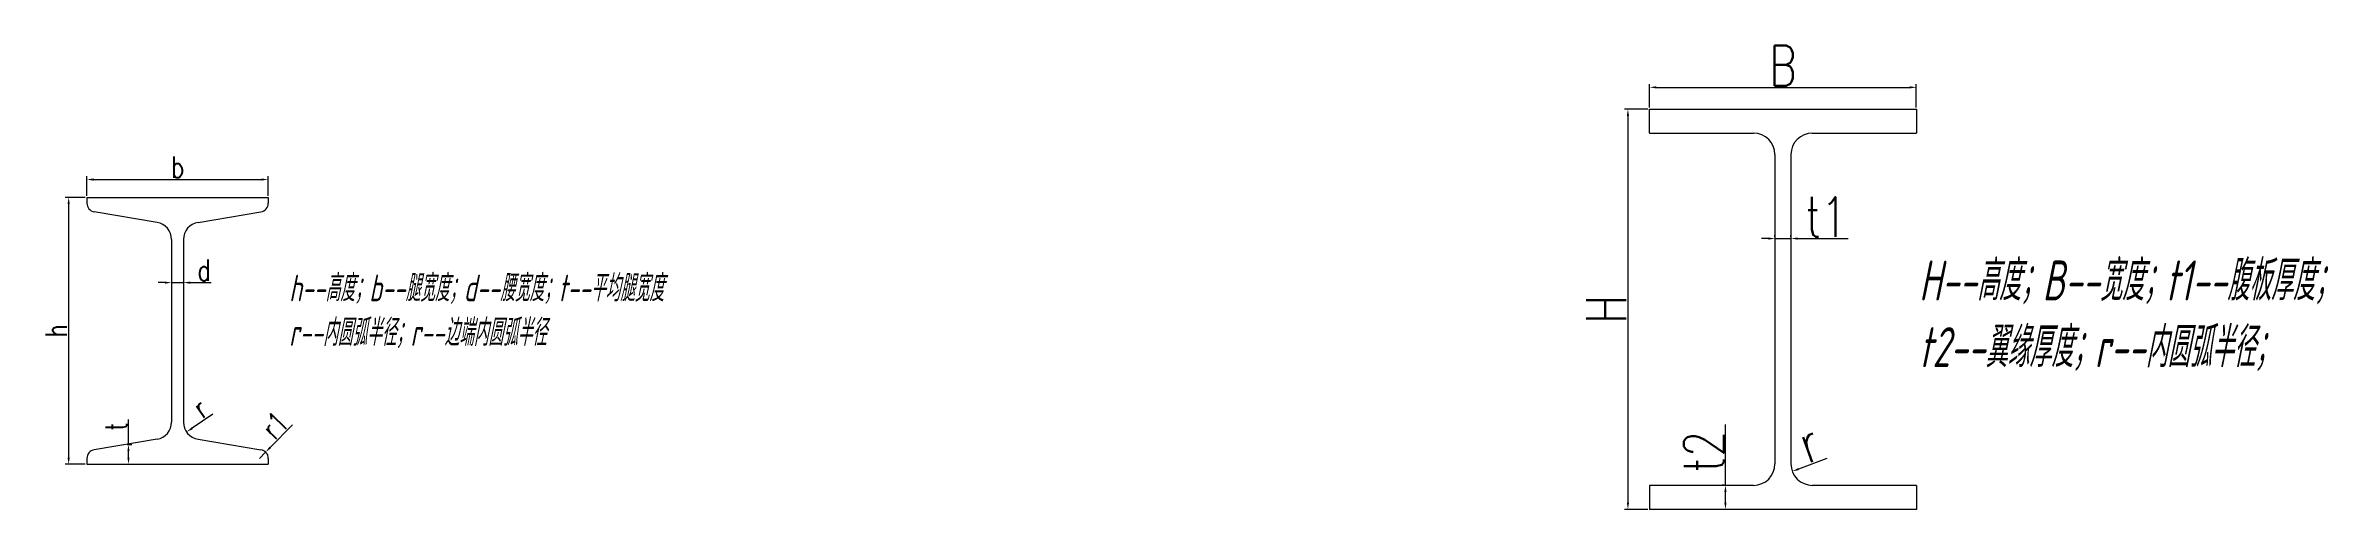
# Model space of a CAD drawing. Header units: millimetres. Extents: x 3721 to 5650, y -765 to -577.
# Drawn here: x 4794 to 5650, y -751 to -577 of the extents above; entities that cross this region are included whole.
import ezdxf

# ---------------------------------------------------------------- set-up
doc = ezdxf.new("R2010")
doc.units = ezdxf.units.MM
doc.layers.add('0 @ 1', color=7, linetype='Continuous')
doc.styles.add('型号文字', font='gbeitc.shx', dxfattribs={"width": 0.76, "height": 10, "bigfont": 'gbcbig.shx'})
doc.styles.add('标注3', font='txt.shx', dxfattribs={"width": 0.76, "height": 3})
doc.dimstyles.new('怡合达3', dxfattribs={"dimtxt": 3, "dimasz": 2.5, "dimexe": 1.25, "dimexo": 0.625, "dimtad": 1, "dimtxsty": '标注3', "dimcen": 2.5, "dimclrd": 3, "dimclre": 3, "dimclrt": 3, "dimadec": 0, "dimazin": 0, "dimtfac": 1, "dimtmove": 0, "dimatfit": 3, "dimfxl": 0, "dimarcsym": 0})

# ---------------------------------------------------------------- blocks, each defined once
blk = doc.blocks.new('*D172')
at = {"color": 3, "lineweight": -2}
for p, q in [((4808.54, -633.72), (4801.09, -633.72)), ((4802.34, -636.22), (4802.34, -731.22)), ((4808.54, -733.72), (4801.09, -733.72))]:
    blk.add_line(p, q, dxfattribs=at)
at = {"color": 3}
for points in [[(4801.92, -636.22), (4802.76, -636.22), (4802.34, -633.72)], [(4801.92, -731.22), (4802.76, -731.22), (4802.34, -733.72)]]:
    blk.add_solid(points, dxfattribs=at)
at = {"layer": 'Defpoints', "color": 0}
for p in [(4809.16, -633.72), (4802.34, -733.72), (4809.16, -733.72)]:
    blk.add_point(p, dxfattribs=at)
at = {"color": 3, "insert": (4797.71, -683.72), "char_height": 3, "attachment_point": 5, "rotation": 90, "style": '标注3'}
blk.add_mtext('{\\Ftxt,bigfont|c134;\\H2.6667x;h}', dxfattribs=at)
blk = doc.blocks.new('*D173')
at = {"color": 3, "lineweight": -2}
for p, q in [((4809.16, -633.09), (4809.16, -625.76)), ((4811.66, -627.01), (4874.66, -627.01)), ((4877.16, -633.09), (4877.16, -625.76))]:
    blk.add_line(p, q, dxfattribs=at)
at = {"color": 3}
for points in [[(4811.66, -626.59), (4811.66, -627.43), (4809.16, -627.01)], [(4874.66, -626.59), (4874.66, -627.43), (4877.16, -627.01)]]:
    blk.add_solid(points, dxfattribs=at)
at = {"layer": 'Defpoints', "color": 0}
for p in [(4877.16, -627.01), (4809.16, -633.72), (4877.16, -633.72)]:
    blk.add_point(p, dxfattribs=at)
at = {"color": 3, "insert": (4843.16, -622.38), "char_height": 3, "attachment_point": 5, "style": '标注3'}
blk.add_mtext('{\\Ftxt,bigfont|c134;\\H2.6667x;b}', dxfattribs=at)
blk = doc.blocks.new('*D174')
at = {"color": 3, "lineweight": -2}
for p, q in [((4838.41, -665.66), (4835.91, -665.66)), ((4840.91, -664.99), (4840.91, -666.91)), ((4840.91, -665.66), (4845.41, -665.66)), ((4845.41, -664.99), (4845.41, -666.91)), ((4847.91, -665.66), (4855.72, -665.66))]:
    blk.add_line(p, q, dxfattribs=at)
at = {"color": 3}
for points in [[(4838.41, -665.25), (4838.41, -666.08), (4840.91, -665.66)], [(4847.91, -665.25), (4847.91, -666.08), (4845.41, -665.66)]]:
    blk.add_solid(points, dxfattribs=at)
at = {"layer": 'Defpoints', "color": 0}
for p in [(4840.91, -664.36), (4845.41, -664.36), (4845.41, -665.66)]:
    blk.add_point(p, dxfattribs=at)
at = {"color": 3, "insert": (4853.07, -661.04), "char_height": 3, "attachment_point": 5, "style": '标注3'}
blk.add_mtext('{\\Ftxt,bigfont|c134;\\H2.6667x;d}', dxfattribs=at)
blk = doc.blocks.new('*D175')
at = {"color": 3, "lineweight": -2}
blk.add_line((4856.35, -714.91), (4848.62, -720.24), dxfattribs=at)
at = {"color": 3}
blk.add_solid([(4848.38, -719.89), (4848.86, -720.58), (4846.56, -721.66)], dxfattribs=at)
at = {"layer": 'Defpoints', "color": 0}
for p in [(4851.91, -717.97), (4846.56, -721.66)]:
    blk.add_point(p, dxfattribs=at)
at = {"color": 3, "insert": (4851.54, -712.61), "char_height": 3, "attachment_point": 5, "rotation": 34.57788, "style": '标注3'}
blk.add_mtext('{\\Ftxt,bigfont|c134;\\H2.6667x;r}', dxfattribs=at)
blk = doc.blocks.new('*D176')
at = {"color": 3, "lineweight": -2}
for p, q in [((4886.24, -718.96), (4877.93, -727.42)), ((4873.86, -731.56), (4876.18, -729.21))]:
    blk.add_line(p, q, dxfattribs=at)
at = {"color": 3}
blk.add_solid([(4877.63, -727.13), (4878.23, -727.71), (4876.18, -729.21)], dxfattribs=at)
at = {"layer": 'Defpoints', "color": 0}
for p in [(4873.86, -731.56), (4876.18, -729.21)]:
    blk.add_point(p, dxfattribs=at)
at = {"color": 3, "insert": (4879.66, -719.06), "char_height": 3, "attachment_point": 5, "rotation": 45.52001, "style": '标注3'}
blk.add_mtext('{\\Ftxt,bigfont|c134;\\H2.6667x;r1}', dxfattribs=at)
blk = doc.blocks.new('*D177')
at = {"color": 3, "lineweight": -2}
for p, q in [((4824.76, -726.34), (4824.76, -716.96)), ((4824.33, -726.34), (4826.01, -726.34)), ((4824.76, -731.22), (4824.76, -728.84)), ((4825.13, -733.72), (4826.01, -733.72))]:
    blk.add_line(p, q, dxfattribs=at)
at = {"color": 3}
for points in [[(4824.34, -728.84), (4825.18, -728.84), (4824.76, -726.34)], [(4824.34, -731.22), (4825.18, -731.22), (4824.76, -733.72)]]:
    blk.add_solid(points, dxfattribs=at)
at = {"layer": 'Defpoints', "color": 0}
for p in [(4823.7, -726.34), (4824.51, -733.72), (4824.76, -733.72)]:
    blk.add_point(p, dxfattribs=at)
at = {"color": 3, "insert": (4820.14, -719.61), "char_height": 3, "attachment_point": 5, "rotation": 90, "style": '标注3'}
blk.add_mtext('{\\Ftxt,bigfont|c134;\\H2.6667x;t}', dxfattribs=at)
blk = doc.blocks.new('*D186')
at = {"color": 3, "lineweight": -2}
for p, q in [((5394.45, -600.65), (5385.69, -600.65)), ((5386.94, -603.15), (5386.94, -748.15)), ((5394.45, -750.65), (5385.69, -750.65))]:
    blk.add_line(p, q, dxfattribs=at)
at = {"color": 3}
for points in [[(5386.53, -603.15), (5387.36, -603.15), (5386.94, -600.65)], [(5386.53, -748.15), (5387.36, -748.15), (5386.94, -750.65)]]:
    blk.add_solid(points, dxfattribs=at)
at = {"layer": 'Defpoints', "color": 0}
for p in [(5395.07, -600.65), (5386.94, -750.65), (5395.07, -750.65)]:
    blk.add_point(p, dxfattribs=at)
at = {"color": 3, "insert": (5378.82, -675.65), "char_height": 3, "attachment_point": 5, "rotation": 90, "style": '标注3'}
blk.add_mtext('{\\Ftxt,bigfont|c134;\\H5x;H}', dxfattribs=at)
blk = doc.blocks.new('*D187')
at = {"color": 3, "lineweight": -2}
for p, q in [((5395.07, -600.03), (5395.07, -591.2)), ((5397.57, -592.45), (5492.57, -592.45)), ((5495.07, -600.03), (5495.07, -591.2))]:
    blk.add_line(p, q, dxfattribs=at)
at = {"color": 3}
for points in [[(5397.57, -592.03), (5397.57, -592.86), (5395.07, -592.45)], [(5492.57, -592.03), (5492.57, -592.86), (5495.07, -592.45)]]:
    blk.add_solid(points, dxfattribs=at)
at = {"layer": 'Defpoints', "color": 0}
for p in [(5495.07, -592.45), (5395.07, -600.65), (5495.07, -600.65)]:
    blk.add_point(p, dxfattribs=at)
at = {"color": 3, "insert": (5445.07, -584.32), "char_height": 3, "attachment_point": 5, "style": '标注3'}
blk.add_mtext('{\\Ftxt,bigfont|c134;\\H5x;B}', dxfattribs=at)
blk = doc.blocks.new('*D188')
at = {"color": 3, "lineweight": -2}
for p, q in [((5439.57, -649.14), (5437.07, -649.14)), ((5442.07, -648.51), (5442.07, -647.89)), ((5442.07, -649.14), (5448.07, -649.14)), ((5448.07, -648.51), (5448.07, -647.89)), ((5450.57, -649.14), (5469.52, -649.14))]:
    blk.add_line(p, q, dxfattribs=at)
at = {"color": 3}
for points in [[(5439.57, -648.72), (5439.57, -649.56), (5442.07, -649.14)], [(5450.57, -648.72), (5450.57, -649.56), (5448.07, -649.14)]]:
    blk.add_solid(points, dxfattribs=at)
at = {"layer": 'Defpoints', "color": 0}
for p in [(5442.07, -649.14), (5448.07, -649.14), (5448.07, -649.14)]:
    blk.add_point(p, dxfattribs=at)
at = {"color": 3, "insert": (5461.3, -641.01), "char_height": 3, "attachment_point": 5, "style": '标注3'}
blk.add_mtext('{\\Ftxt,bigfont|c134;\\H5x;t1}', dxfattribs=at)
blk = doc.blocks.new('*D189')
at = {"color": 3, "lineweight": -2}
for p, q in [((5423.5, -741.65), (5423.5, -718.9)), ((5422.88, -741.65), (5422.25, -741.65)), ((5423.5, -748.15), (5423.5, -744.15)), ((5422.88, -750.65), (5422.25, -750.65))]:
    blk.add_line(p, q, dxfattribs=at)
at = {"color": 3}
for points in [[(5423.09, -744.15), (5423.92, -744.15), (5423.5, -741.65)], [(5423.09, -748.15), (5423.92, -748.15), (5423.5, -750.65)]]:
    blk.add_solid(points, dxfattribs=at)
at = {"layer": 'Defpoints', "color": 0}
for p in [(5423.5, -741.65), (5423.5, -750.65), (5423.5, -750.65)]:
    blk.add_point(p, dxfattribs=at)
at = {"color": 3, "insert": (5415.38, -729.03), "char_height": 3, "attachment_point": 5, "rotation": 90, "style": '标注3'}
blk.add_mtext('{\\Ftxt,bigfont|c134;\\H5x;t2}', dxfattribs=at)
blk = doc.blocks.new('*D190')
at = {"color": 3, "lineweight": -2}
blk.add_line((5461.57, -731.64), (5450.91, -735.54), dxfattribs=at)
at = {"color": 3}
blk.add_solid([(5450.77, -735.15), (5451.05, -735.93), (5448.56, -736.4)], dxfattribs=at)
at = {"layer": 'Defpoints', "color": 0}
for p in [(5456.07, -733.65), (5448.56, -736.4)]:
    blk.add_point(p, dxfattribs=at)
at = {"color": 3, "insert": (5454.62, -725.53), "char_height": 3, "attachment_point": 5, "rotation": 20.101, "style": '标注3'}
blk.add_mtext('{\\Ftxt,bigfont|c134;\\H5x;r}', dxfattribs=at)

msp = doc.modelspace()

# ---------------------------------------------------------------- linework, layer by layer
for p, q in [((5395.074, -600.651), (5495.074, -600.651)), ((5395.074, -609.651), (5395.074, -600.651)), ((5495.074, -600.651), (5495.074, -609.651)), ((5395.074, -609.651), (5434.074, -609.651)), ((5456.074, -609.651), (5495.074, -609.651)), ((5442.074, -617.651), (5442.074, -733.651)), ((5448.074, -617.651), (5448.074, -733.651)), ((4809.165, -633.72), (4877.165, -633.72)), ((4809.165, -633.72), (4809.165, -635.878)), ((4835.483, -643.06), (4811.922, -639.134)), ((4850.846, -643.06), (4874.407, -639.134)), ((4877.165, -633.72), (4877.165, -635.878)), ((4840.915, -649.472), (4840.915, -717.968)), ((4845.415, -649.472), (4845.415, -717.968)), ((4835.483, -724.379), (4811.922, -728.306)), ((4850.846, -724.379), (4874.407, -728.306)), ((4809.165, -731.561), (4809.165, -733.72)), ((4809.165, -733.72), (4877.165, -733.72)), ((4877.165, -731.561), (4877.165, -733.72)), ((5434.074, -741.651), (5395.074, -741.651)), ((5395.074, -741.651), (5395.074, -750.651)), ((5495.074, -741.651), (5456.074, -741.651)), ((5495.074, -741.651), (5495.074, -750.651)), ((5495.074, -750.651), (5395.074, -750.651))]:
    msp.add_line(p, q)
for centre, radius, start, end in [((5434.074, -617.651), 8, 0, 90), ((5456.074, -617.651), 8, 90, 180), ((4812.465, -635.878), 3.3, 180, 260.537678), ((4873.865, -635.878), 3.3, 279.462322, 0), ((4834.415, -649.472), 6.5, 0, 80.537678), ((4851.915, -649.472), 6.5, 99.462322, 180), ((4834.415, -717.968), 6.5, 279.462322, 0), ((4851.915, -717.968), 6.5, 180, 260.537678), ((4812.465, -731.561), 3.3, 99.462322, 180), ((4873.865, -731.561), 3.3, 0, 80.537678), ((5434.074, -733.651), 8, 270, 0), ((5456.074, -733.651), 8, 180, 270)]:
    msp.add_arc(centre, radius, start, end)

# ---------------------------------------------------------------- texts
at = {"layer": '0 @ 1', "lineweight": 15, "attachment_point": 1, "style": '型号文字'}
for s, insert, char_height, width in [('\\A1;{\\C2;H--高度；B--宽度；t1--腹板厚度；t2--翼缘厚度；r--内圆弧半径；}', (5496.115, -657.343), 15, 165.08443), ('\\A1;{\\C2;h--高度；b--腿宽度；d--腰宽度；t--平均腿宽度\\Pr--内圆弧半径；r--边端内圆弧半径}', (4885.014, -662.671), 10, 172.81837)]:
    msp.add_mtext(s, dxfattribs=dict(at, insert=insert, char_height=char_height, width=width))

# ---------------------------------------------------------------- dimensions: what is measured, and where the dimension line sits
for base, p1, p2, text, picture, middle in [((5495.074, -592.446), (5395.074, -600.651), (5495.074, -600.651), '{\\Ftxt,bigfont|c134;\\H5x;B}', '*D187', (5445.074, -584.321)), ((4877.165, -627.009), (4809.165, -633.72), (4877.165, -633.72), '{\\Ftxt,bigfont|c134;\\H2.6667x;b}', '*D173', (4843.165, -622.384)), ((5448.074, -649.139), (5442.074, -649.139), (5448.074, -649.139), '{\\Ftxt,bigfont|c134;\\H5x;t1}', '*D188', (5461.299, -641.014)), ((4845.415, -665.664), (4840.915, -664.362), (4845.415, -664.362), '{\\Ftxt,bigfont|c134;\\H2.6667x;d}', '*D174', (4853.066, -661.039))]:
    dim = msp.add_linear_dim(base=base, p1=p1, p2=p2, text=text, dimstyle='怡合达3', override={"dimarcsym": 2})
    dim.commit()
    dim.dimension.update_dxf_attribs({"geometry": picture, "text_midpoint": middle})
for base, p1, p2, text, picture, middle in [((5386.942, -750.651), (5395.074, -600.651), (5395.074, -750.651), '{\\Ftxt,bigfont|c134;\\H5x;H}', '*D186', (5378.817, -675.651)), ((4802.34, -733.72), (4809.165, -633.72), (4809.165, -733.72), '{\\Ftxt,bigfont|c134;\\H2.6667x;h}', '*D172', (4797.715, -683.72))]:
    dim = msp.add_linear_dim(base=base, p1=p1, p2=p2, angle=90, text=text, dimstyle='怡合达3', override={"dimarcsym": 2})
    dim.commit()
    dim.dimension.update_dxf_attribs({"geometry": picture, "text_midpoint": middle})
for base, p1, p2, text, picture, middle in [((4824.762, -733.72), (4823.703, -726.343), (4824.507, -733.72), '{\\Ftxt,bigfont|c134;\\H2.6667x;t}', '*D177', (4824.762, -719.608)), ((5423.504, -750.651), (5423.504, -741.651), (5423.504, -750.651), '{\\Ftxt,bigfont|c134;\\H5x;t2}', '*D189', (5423.504, -729.026))]:
    dim = msp.add_linear_dim(base=base, p1=p1, p2=p2, angle=90, text=text, dimstyle='怡合达3', override={"dimarcsym": 2})
    dim.commit()
    dim.dimension.update_dxf_attribs({"geometry": picture, "text_midpoint": middle, "dimtype": 160})
for center, mpoint, text, picture, middle in [((4851.915, -717.968), (4846.563, -721.657), '{\\Ftxt,bigfont|c134;\\H2.6667x;r}', '*D175', (4854.167, -716.415)), ((5456.074, -733.651), (5448.561, -736.401), '{\\Ftxt,bigfont|c134;\\H5x;r}', '*D190', (5457.412, -733.162))]:
    dim = msp.add_radius_dim(center=center, mpoint=mpoint, text=text, dimstyle='怡合达3', override={"dimarcsym": 2})
    dim.commit()
    dim.dimension.update_dxf_attribs({"geometry": picture, "text_midpoint": middle, "dimtype": 164})
dim = msp.add_radius_dim(center=(4873.865, -731.561), mpoint=(4876.177, -729.207), text='{\\Ftxt,bigfont|c134;\\H2.6667x;r1}', dimstyle='怡合达3', override={"dimarcsym": 2})
dim.commit()
dim.dimension.update_dxf_attribs({"geometry": '*D176', "text_midpoint": (4879.658, -719.061)})

doc.saveas('drawing.dxf')
